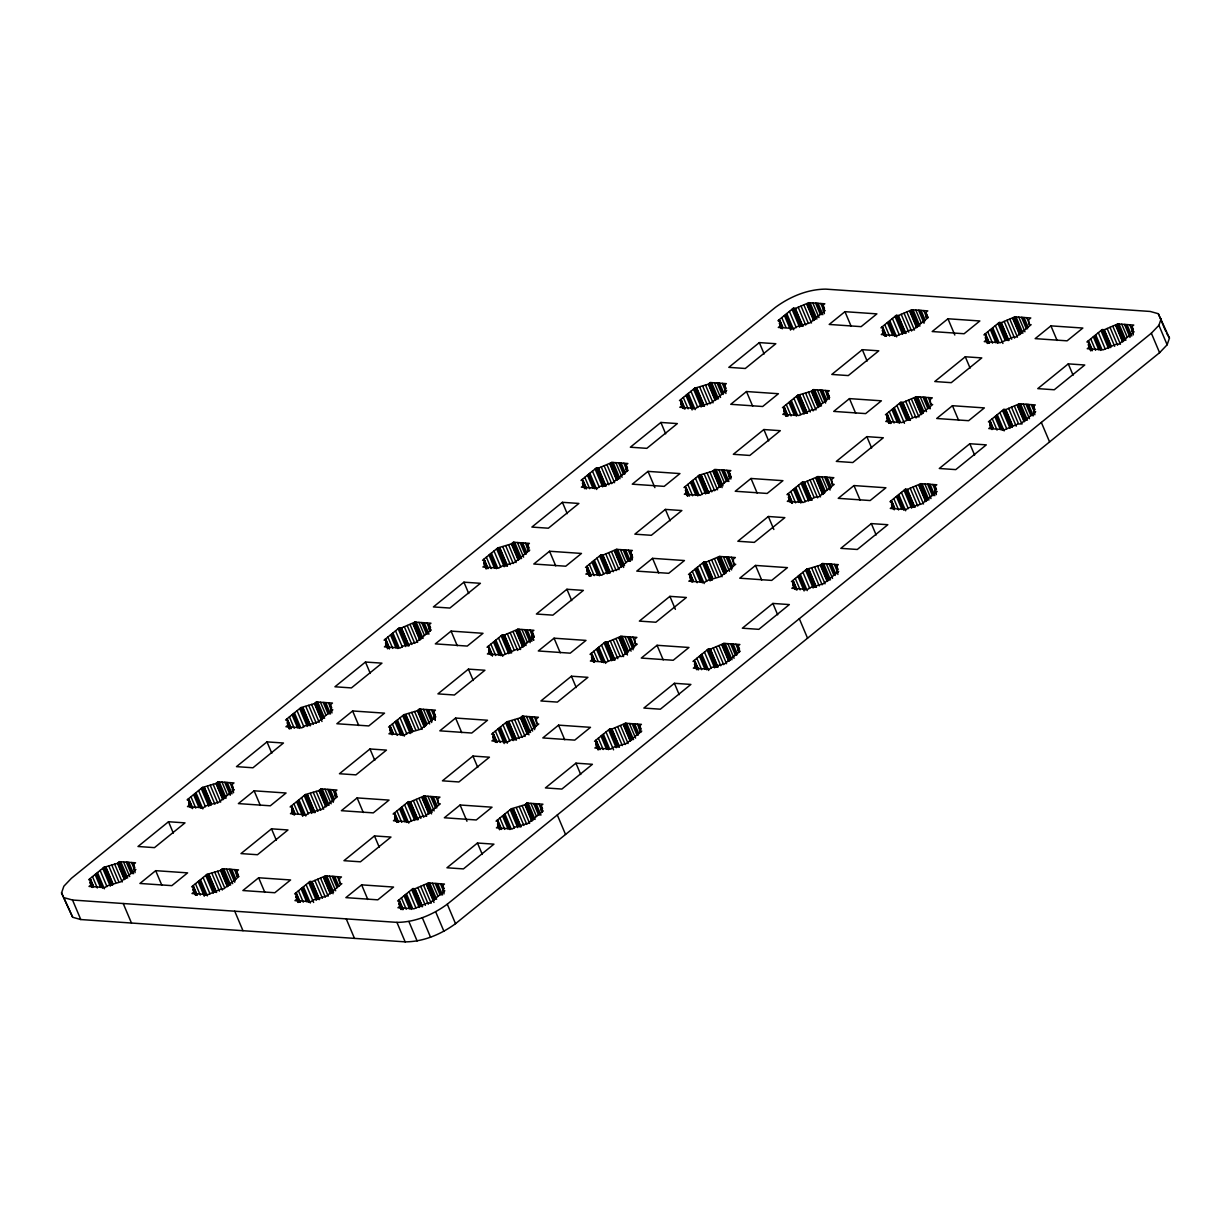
<?xml version="1.0" encoding="UTF-8"?>
<svg xmlns="http://www.w3.org/2000/svg" width="1231" height="1231" viewBox="0 0 1231 1231"><rect width="100%" height="100%" fill="white"/><g stroke="black" fill="none" stroke-linecap="round" stroke-linejoin="round"><path stroke-width="1.5" d="M91.817 887.012L90.186 882.596L90.817 879.857L88.678 879.703L103.943 867.332L117.514 863.346L119.545 861.685L135.518 862.793L133.471 864.439L134.841 867.686M190.282 807.151L188.666 802.735L189.282 799.996L187.143 799.842L202.407 787.471L215.979 783.485L218.025 781.823L233.982 782.931L231.936 784.593L233.305 787.84M194.79 894.106L193.175 889.674L193.79 886.951L191.651 886.797L206.916 874.425L220.487 870.44L222.534 868.778L238.491 869.886L236.444 871.533L238.506 876.41M330.416 704.732L330.662 709.656L332.801 709.81L317.536 722.182L303.965 726.167L301.934 727.829L285.961 726.736L288.008 725.074L287.746 720.135L285.607 719.997L300.872 707.61L314.444 703.624L316.49 701.978L332.447 703.07L330.416 704.732L331.785 707.979M293.27 814.245L291.639 809.829L292.255 807.09L290.131 806.936L305.38 794.564L318.952 790.579L320.999 788.917L336.955 790.025L334.924 791.671L336.971 796.549M296.148 896.768L296.763 894.029L294.64 893.891L309.904 881.504L312.028 881.658L325.507 875.872L341.464 876.964L339.433 878.626L339.679 883.566L341.818 883.704L326.554 896.091L312.982 900.076L310.951 901.723L294.978 900.63L297.025 898.969L296.148 896.768L298.394 902.215M387.534 648.722L385.595 643.013L386.226 640.274L384.087 640.135L399.352 627.748L401.491 627.902L414.955 622.117L430.927 623.209L428.88 624.871L430.25 628.118M391.735 734.384L390.104 729.968L390.735 727.229L388.596 727.075L403.86 714.703L417.432 710.718L419.463 709.071L435.435 710.164L433.389 711.826L435.451 716.688M394.612 816.922L395.243 814.183L393.104 814.03L408.369 801.658L410.508 801.796L423.987 796.011L439.944 797.119L437.897 798.765L438.159 803.705L440.298 803.858L425.034 816.23L422.895 816.076L409.415 821.862L393.458 820.769L395.49 819.107L394.612 816.922L396.874 822.37M400.752 908.293L399.136 903.862L399.752 901.123L397.613 900.984L412.877 888.597L415.016 888.751L428.496 882.966L444.453 884.058L442.406 885.72L443.775 888.967M485.691 567.583L484.075 563.167L484.691 560.428L482.552 560.274L497.816 547.903L511.388 543.917L513.435 542.255L529.392 543.363L527.345 545.01L528.715 548.257M531.854 631.965L532.115 636.904L534.254 637.043L518.99 649.429L516.851 649.276L503.371 655.061L487.414 653.969L489.461 652.307L489.199 647.368L487.061 647.229L502.325 634.842L504.464 634.996L517.943 629.21L533.9 630.303L531.854 631.965L533.915 636.842M493.092 737.061L493.708 734.322L491.569 734.168L506.833 721.797L520.405 717.811L522.452 716.15L538.409 717.258L536.362 718.904L536.624 723.843L538.763 723.997L523.498 736.369L509.926 740.354L507.88 742.016L491.923 740.908L493.97 739.262L493.092 737.061L495.154 741.939M499.217 828.432L497.601 824.001L498.216 821.262L496.078 821.123L511.342 808.752L524.914 804.766L526.96 803.104L542.917 804.197L540.886 805.859L542.255 809.106M584.171 487.722L582.54 483.306L583.155 480.567L581.017 480.413L596.281 468.042L598.42 468.18L611.899 462.394L627.856 463.502L625.825 465.149L627.195 468.411M589.357 576.308L587.049 570.245L587.664 567.506L585.541 567.368L600.79 554.996L602.928 555.135L616.408 549.349L632.365 550.442L630.334 552.104L632.38 556.981M591.557 657.2L592.173 654.461L590.049 654.323L605.313 641.936L607.437 642.09L620.916 636.304L636.873 637.396L634.842 639.058L635.088 643.982L637.227 644.136L621.963 656.508L619.824 656.369L606.36 662.155L590.388 661.047L592.434 659.401L591.557 657.2L593.619 662.078M597.697 748.571L596.066 744.155L596.696 741.416L594.558 741.262L609.822 728.89L611.945 729.029L625.425 723.243L641.397 724.351L639.351 725.998L640.72 729.26M631.949 560.29L630.334 552.104M682.636 407.876L681.005 403.445L681.635 400.706L679.497 400.567L694.761 388.18L708.333 384.195L710.364 382.549L726.336 383.641L724.29 385.303L725.659 388.55M687.144 494.816L685.513 490.4L686.144 487.661L684.005 487.507L699.27 475.135L712.841 471.15L714.872 469.488L730.845 470.596L728.798 472.242L730.86 477.12M690.022 577.339L690.653 574.6L688.514 574.462L703.778 562.075L705.917 562.228L719.381 556.443L735.353 557.535L733.307 559.197L733.568 564.137L735.707 564.275L720.443 576.662L706.871 580.632L704.824 582.294L688.868 581.201L690.899 579.539L690.022 577.339L692.084 582.217M696.161 668.71L694.546 664.294L695.161 661.555L693.022 661.401L708.287 649.029L710.425 649.183L723.905 643.382L739.862 644.49L737.815 646.152L739.185 649.399M685.775 491.569L686.39 492.585L684.359 494.247L700.316 495.354L702.362 493.693L715.934 489.707L731.183 477.336L729.06 477.182L728.798 472.242M781.1 328.015L779.485 323.584L780.1 320.845L777.961 320.706L793.226 308.319L795.364 308.473L808.844 302.688L824.801 303.78L822.754 305.442L824.124 308.689M785.609 414.955L783.993 410.539L784.609 407.8L782.47 407.646L797.734 395.274L811.306 391.289L813.352 389.627L829.309 390.735L827.263 392.397L829.325 397.259M788.502 497.478L789.117 494.754L786.978 494.6L802.243 482.229L804.382 482.367L817.861 476.582L833.818 477.69L831.771 479.336L832.033 484.275L834.172 484.414L818.907 496.801L816.769 496.647L803.289 502.433L787.332 501.34L789.379 499.678L788.502 497.478L790.564 502.356M794.626 588.864L793.01 584.433L793.626 581.694L791.487 581.555L806.751 569.168L820.323 565.183L822.37 563.536L838.326 564.629L836.28 566.291L837.665 569.538M784.239 411.708L784.87 412.739L782.824 414.385L798.781 415.493L812.26 409.708L814.399 409.846L829.663 397.475L827.524 397.321L827.263 392.397M884.089 335.109L882.458 330.677L883.073 327.938L880.95 327.8L896.199 315.413L898.338 315.567L911.817 309.781L927.774 310.874L925.743 312.536L927.789 317.413M886.966 417.632L887.582 414.893L885.458 414.739L900.723 402.368L902.846 402.506L916.326 396.721L932.282 397.828L930.251 399.475L930.498 404.414L932.636 404.568L917.372 416.94L915.233 416.801L901.769 422.587L885.797 421.479L887.843 419.833L886.966 417.632L889.213 423.079M934.76 486.43L935.006 491.369L937.145 491.508L921.881 503.894L908.324 507.88L906.278 509.526L890.305 508.434L892.352 506.772L892.106 501.833L889.967 501.694L905.231 489.307L907.355 489.461L920.834 483.675L936.806 484.768L934.76 486.43L936.129 489.676M985.431 337.771L986.062 335.032L983.923 334.878L999.187 322.507L1001.326 322.66L1014.79 316.875L1030.762 317.967L1028.716 319.629L1028.978 324.553L1031.116 324.707L1015.852 337.079L1013.713 336.94L1000.234 342.726L984.277 341.618L986.308 339.971L985.431 337.771L987.693 343.218M991.571 429.142L989.955 424.726L990.57 421.987L988.431 421.833L1003.696 409.461L1005.835 409.6L1019.314 403.814L1035.271 404.922L1033.224 406.569L1034.594 409.815M1090.728 350.912L1088.419 344.865L1089.035 342.126L1086.896 341.972L1102.16 329.6L1104.299 329.739L1117.779 323.953L1133.736 325.061L1131.689 326.723L1133.074 329.97M61.55 892.937L63.858 886.212L71.413 878.303L775.468 307.319C790.056 296.64 807.567 289.223 825.832 289.131L1150.216 311.458L1158.309 313.72L1169.45 338.063L1167.142 344.788L1159.587 352.697L455.532 923.681C440.944 934.36 423.433 941.777 405.168 941.869L80.784 919.542L72.691 917.28L61.55 892.937L72.691 917.28M64.458 897.784L72.537 900.03L396.936 922.373C415.201 922.281 432.712 914.864 447.284 904.185L1151.354 333.201L1158.91 325.292L1161.218 318.567M135.102 872.625L133.471 864.439M233.567 792.764L231.936 784.593M435.02 720.012L433.389 711.826M444.037 893.906L442.406 885.72M725.921 393.489L724.29 385.303M824.385 313.628L822.754 305.442M837.911 574.477L836.28 566.291M1034.856 414.755L1033.224 406.569M1133.32 334.894L1131.689 326.723M168.524 821.739L137.995 846.497L154.475 847.636L185.004 822.877L168.524 821.739L173.325 833.11M267.004 741.878L236.475 766.636L252.955 767.775L283.469 743.016L267.004 741.878L271.805 753.264M365.469 662.032L334.94 686.775L351.42 687.914L381.949 663.155L365.469 662.032L370.269 673.403M463.933 582.171L433.404 606.929L449.884 608.052L480.413 583.309L463.933 582.171L468.734 593.542M562.413 502.31L531.884 527.068L548.364 528.207L578.878 503.448L562.413 502.31L567.214 513.681M660.878 422.448L630.349 447.207L646.829 448.346L677.358 423.587L660.878 422.448L665.679 433.82M759.342 342.603L728.814 367.346L745.294 368.484L775.822 343.726L759.342 342.603L764.143 353.974M155.675 870.671L139.919 883.458L171.848 885.643L187.604 872.871L155.675 870.671L161.846 885.289M254.14 790.81L238.383 803.597L270.312 805.797L286.069 793.01L254.14 790.81L260.326 805.443M352.62 710.964L336.863 723.736L368.777 725.936L384.534 713.149L352.62 710.964L358.79 725.582M451.085 631.103L435.328 643.875L467.257 646.075L483.014 633.303L451.085 631.103L457.255 645.721M549.549 551.242L533.792 564.013L565.721 566.214L581.478 553.442L549.549 551.242L555.735 565.86M648.029 471.381L632.272 484.168L664.186 486.368L679.943 473.581L648.029 471.381L654.892 487.63M746.494 391.535L730.737 404.307L762.666 406.507L778.423 393.72L746.494 391.535L752.664 406.153M844.958 311.674L829.202 324.445L861.131 326.646L876.887 313.874L844.958 311.674L851.144 326.292M271.512 828.832L240.984 853.591L257.464 854.729L287.977 829.971L271.512 828.832L276.313 840.204M369.977 748.971L339.448 773.73L355.928 774.868L386.457 750.11L369.977 748.971L374.778 760.343M468.442 669.125L437.928 693.869L454.393 695.007L484.922 670.249L468.442 669.125L473.258 680.497M566.922 589.264L536.393 614.023L552.873 615.146L583.386 590.388L566.922 589.264L571.723 600.636M665.386 509.403L634.857 534.162L651.337 535.3L681.866 510.542L665.386 509.403L670.187 520.775M763.851 429.542L733.337 454.301L749.802 455.439L780.331 430.681L763.851 429.542L768.667 440.913M862.331 349.681L831.802 374.439L848.282 375.578L878.796 350.82L862.331 349.681L867.132 361.068M258.648 877.765L242.892 890.536L274.821 892.737L290.578 879.965L258.648 877.765L264.834 892.383M357.128 797.903L341.372 810.69L373.285 812.875L389.042 800.104L357.128 797.903L363.299 812.537M455.593 718.042L439.836 730.829L471.765 733.03L487.522 720.243L455.593 718.042L461.763 732.676M554.058 638.197L538.301 650.968L570.23 653.169L585.987 640.397L554.058 638.197L560.243 652.815M652.538 558.335L636.781 571.107L668.695 573.307L684.451 560.536L652.538 558.335L658.708 572.954M751.002 478.474L735.246 491.261L767.175 493.446L782.931 480.675L751.002 478.474L757.173 493.108M849.467 398.613L833.71 411.4L865.639 413.601L881.396 400.814L849.467 398.613L855.653 413.247M947.947 318.767L932.19 331.539L964.104 333.739L979.861 320.968L947.947 318.767L954.81 335.017M374.486 835.926L343.957 860.684L360.437 861.808L390.966 837.065L374.486 835.926L379.286 847.297M472.95 756.065L442.437 780.823L458.901 781.962L489.43 757.203L472.95 756.065L477.766 767.436M571.43 676.204L540.901 700.962L557.381 702.101L587.91 677.342L571.43 676.204L576.231 687.59M669.895 596.358L639.366 621.101L655.846 622.24L686.375 597.481L669.895 596.358L675.388 609.345M768.359 516.497L737.846 541.255L754.311 542.379L784.839 517.635L768.359 516.497L773.853 529.499M866.839 436.636L836.311 461.394L852.791 462.533L883.319 437.774L866.839 436.636L871.64 448.007M965.304 356.775L934.775 381.533L951.255 382.672L981.784 357.913L965.304 356.775L970.105 368.146M361.637 884.858L345.88 897.63L377.809 899.83L393.551 887.059L361.637 884.858L367.807 899.476M460.102 804.997L444.345 817.769L476.274 819.969L492.031 807.197L460.102 804.997L466.964 821.246M558.566 725.136L542.825 737.923L574.739 740.123L590.495 727.336L558.566 725.136L564.752 739.769M657.046 645.29L641.289 658.062L673.219 660.262L688.96 647.475L657.046 645.29L663.217 659.908M755.511 565.429L739.754 578.201L771.683 580.401L787.44 567.629L755.511 565.429L761.697 580.047M853.975 485.568L838.234 498.34L870.148 500.54L885.905 487.768L853.975 485.568L860.161 500.186M952.455 405.707L936.699 418.494L968.628 420.694L984.369 407.907L952.455 405.707L958.626 420.34M1050.92 325.861L1035.163 338.633L1067.092 340.833L1082.849 328.046L1050.92 325.861L1057.106 340.479M477.474 843.02L446.945 867.778L463.425 868.901L493.939 844.158L477.474 843.02L482.275 854.391M575.939 763.158L545.41 787.917L561.89 789.056L592.419 764.297L575.939 763.158L580.74 774.53M674.403 683.297L643.875 708.056L660.355 709.194L690.883 684.436L674.403 683.297L679.204 694.669M772.883 603.436L742.355 628.195L758.835 629.333L789.348 604.575L772.883 603.436L777.684 614.823M871.348 523.59L840.819 548.349L857.299 549.472L887.828 524.714L871.348 523.59L876.149 534.962M969.813 443.729L939.284 468.488L955.764 469.611L986.293 444.868L969.813 443.729L974.613 455.101M1068.293 363.868L1037.764 388.627L1054.244 389.765L1084.757 365.007L1068.293 363.868L1073.093 375.24M823.016 310.381L825.155 310.52L809.89 322.907L796.319 326.877L794.272 328.539L778.315 327.446L780.362 325.784L779.731 324.769M1131.951 331.647L1134.09 331.801L1118.825 344.172L1116.686 344.034L1103.207 349.819L1087.25 348.712L1089.297 347.065L1088.666 346.034M724.551 390.227L726.675 390.381L711.41 402.752L697.854 406.738L695.807 408.4L679.851 407.292L681.882 405.645L681.266 404.614M1033.486 411.508L1035.625 411.662L1020.361 424.033L1018.222 423.879L1004.742 429.665L988.785 428.573L990.832 426.911L990.201 425.895M630.58 557.043L632.719 557.181L617.454 569.568L603.882 573.554L601.851 575.2L585.879 574.108L587.926 572.446L587.295 571.43M836.541 571.23L838.68 571.369L823.416 583.74L809.844 587.726L807.798 589.387L791.841 588.295L793.887 586.633L793.256 585.602M433.651 716.75L435.774 716.904L420.525 729.275L406.953 733.261L404.907 734.922L388.95 733.814L390.981 732.168L390.365 731.137M232.197 789.517L234.336 789.671L219.072 802.043L205.5 806.028L203.454 807.69L187.497 806.582L189.543 804.936L188.912 803.905M133.733 869.378L135.856 869.532L120.592 881.904L107.035 885.889L104.989 887.536L89.032 886.443L91.063 884.781L90.448 883.766M442.668 890.659L444.806 890.798L429.542 903.185L427.403 903.031L413.924 908.817L397.967 907.724L400.013 906.062L399.383 905.047M925.743 312.536L927.728 316.798M882.704 331.847L883.335 332.878L881.288 334.54L897.261 335.632L910.725 329.846L912.863 329.985L928.128 317.613L925.989 317.475L926.358 313.551M737.815 646.152L738.077 651.076L740.216 651.23L724.951 663.601L711.38 667.587L709.333 669.249L693.376 668.141L695.423 666.494L694.792 665.463M625.825 465.149L626.071 470.088L628.21 470.242L612.946 482.614L599.374 486.599L597.327 488.261L581.371 487.153L583.417 485.506L582.786 484.475M639.351 725.998L639.597 730.937L641.736 731.091L626.471 743.462L612.915 747.448L610.868 749.11L594.896 748.002L596.943 746.34L596.327 745.324M527.345 545.01L527.607 549.949L529.745 550.103L514.481 562.475L500.909 566.46L498.863 568.106L482.906 567.014L484.952 565.352L484.322 564.337M540.886 805.859L541.132 810.798L543.271 810.937L528.007 823.324L514.435 827.309L512.388 828.955L496.432 827.863L498.478 826.201L497.847 825.185M428.88 624.871L429.142 629.81L431.265 629.949L416.001 642.336L402.445 646.321L400.398 647.968L384.441 646.875L386.472 645.213L385.857 644.198M334.924 791.671L335.171 796.611L337.309 796.765L322.045 809.136L308.473 813.122L306.442 814.784L290.47 813.676L292.516 812.014L291.885 810.998M236.444 871.533L236.706 876.472L238.845 876.61L223.58 888.997L221.442 888.844L207.962 894.629L192.005 893.537L194.052 891.875L193.421 890.859M1166.542 333.216L1169.45 338.063M1158.309 313.72L1165.849 331.601M1158.91 325.292L1167.142 344.788M1151.354 333.201L1159.587 352.697M1132.012 326.461L1133.382 329.708M1129.75 324.784L1133.182 332.909M1127.011 324.599L1131.812 335.971M1125.765 324.507L1130.566 335.878M1124.518 324.43L1129.996 337.417M1121.764 324.23L1127.257 337.232M1119.025 324.045L1125.888 340.295M1117.779 323.953L1124.642 340.202M1117.456 324.215L1124.318 340.464M1116.763 324.784L1123.626 341.033M1116.055 325.353L1122.918 341.603M1115.732 325.615L1122.595 341.864M1112.886 326.4L1120.441 344.265M1110.008 327.354L1117.548 345.234M1107.131 328.477L1114.67 346.357M1104.299 329.739L1111.162 345.988M1103.961 329.723L1110.824 345.973M1103.238 329.677L1110.777 347.542M1102.499 329.616L1110.054 347.496M1102.16 329.6L1109.716 347.465M1100.976 330.57L1108.515 348.435M1098.344 332.693L1105.207 348.942M1095.728 334.817L1101.899 349.45M1094.528 335.786L1100.714 350.404M1093.343 336.755L1098.837 349.758M1090.712 338.879L1095.528 350.25M1089.035 342.126L1092.466 350.25M1088.096 341.002L1092.22 350.758M1088.543 343.557L1091.282 350.05M1088.419 344.865L1090.666 350.312M1026.762 317.69L1029.516 324.199M1024.023 317.506L1028.147 327.246M1022.776 317.413L1027.577 328.785M1021.53 317.336L1026.331 328.708M1018.791 317.136L1024.961 331.77M1016.052 316.952L1022.915 333.201M1014.79 316.875L1021.668 333.109M1014.482 317.121L1021.345 333.37M1013.775 317.69L1020.637 333.94M1013.067 318.26L1019.945 334.509M1012.759 318.521L1019.622 334.77M1009.897 319.306L1017.452 337.186M1007.02 320.26L1014.575 338.14M1004.142 321.383L1011.697 339.264M1001.326 322.66L1008.866 340.525M1000.988 322.63L1008.543 340.51M1000.249 322.584L1007.804 340.448M999.526 322.537L1007.066 340.402M999.187 322.507L1006.743 340.387M1041.334 422.418L1049.581 441.914M1033.548 406.307L1034.917 409.569M997.987 323.476L1004.85 339.725M1031.286 404.645L1034.717 412.77M995.371 325.599L1002.926 343.48M1028.531 404.445L1033.348 415.832M1027.285 404.368L1032.086 415.739M1026.038 404.276L1030.839 415.647M992.74 327.723L998.926 342.356M991.555 328.692L997.726 343.326M1023.3 404.091L1029.47 418.709M990.355 329.662L995.848 342.664M1020.561 403.906L1027.423 420.156M1019.314 403.814L1026.177 420.063M1018.991 404.076L1025.854 420.325M987.739 331.785L992.54 343.172M1018.283 404.645L1025.146 420.894M1017.591 405.214L1024.454 421.464M1017.268 405.476L1024.13 421.725M986.062 335.032L989.493 343.157M985.108 333.924L989.155 343.126M986.37 338.202L988.416 343.08M985.554 336.463L988.308 342.957M1014.421 406.261L1021.961 424.126M985.692 338.94L987.062 342.187M986 340.233L987.37 343.48M1011.528 407.215L1018.391 423.464M1008.651 408.338L1016.206 426.203M1005.835 409.6L1012.698 425.849M1005.496 409.584L1012.359 425.834M1004.758 409.523L1012.313 427.403M1004.034 409.477L1011.574 427.357M1003.696 409.461L1011.251 427.326M1002.496 410.431L1010.051 428.296M999.88 412.554L1006.743 428.803M997.264 414.678L1004.127 430.927M996.064 415.647L1002.234 430.265M994.879 416.617L1000.357 429.604M992.248 418.74L997.048 430.111M990.57 421.987L993.309 428.48M990.232 421.956L992.986 428.465M989.632 420.864L992.371 427.372M989.493 421.91L992.248 428.403M989.955 424.726L992.001 429.588M923.789 310.597L926.528 317.106M921.05 310.412L925.158 320.168M919.803 310.32L924.604 321.706M918.557 310.243L924.05 323.245M915.802 310.058L921.296 323.045M913.063 309.858L919.926 326.107M911.817 309.781L918.68 326.03M911.494 310.043L918.357 326.277M910.802 310.612L917.664 326.846M910.094 311.181L916.957 327.415M909.771 311.428L916.633 327.677M906.924 312.212L914.479 330.093M904.046 313.182L911.586 331.047M901.169 314.29L908.724 332.17M898.338 315.567L905.893 333.432M898.015 315.536L905.554 333.416M897.276 315.49L904.816 333.355M896.537 315.444L904.093 333.309M896.199 315.413L903.754 333.293M895.014 316.382L902.569 334.263M928.297 397.551L931.051 404.045M892.383 318.506L899.261 334.755M925.558 397.367L930.359 408.738M924.312 397.274L929.113 408.646M923.065 397.182L927.866 408.569M889.767 320.645L896.63 336.879M888.567 321.599L894.752 336.232M920.311 396.998L926.497 411.631M887.382 322.568L892.875 335.571M917.572 396.813L923.758 411.431M916.326 396.721L923.188 412.97M916.002 396.982L922.865 413.231M884.766 324.707L889.567 336.078M915.31 397.551L922.173 413.801M914.602 398.121L921.465 414.37M914.279 398.382L921.142 414.632M883.073 327.938L886.505 336.063M882.135 326.831L886.182 336.048M882.581 329.369L885.32 335.863M882.458 330.677L884.704 336.125M911.432 399.167L918.988 417.032M908.555 400.121L916.095 418.001M905.677 401.244L912.54 417.494M902.846 402.506L910.401 420.387M902.523 402.491L910.063 420.356M901.784 402.445L909.34 420.31M901.046 402.383L908.601 420.263M900.723 402.368L908.263 420.233M935.083 486.168L936.452 489.415M899.522 403.337L906.385 419.586M932.806 484.506L936.237 492.615M935.006 491.369L936.391 494.616M896.907 405.461L904.446 423.326M930.067 484.306L934.868 495.678M928.82 484.229L933.621 495.601M927.574 484.137L932.375 495.508M894.275 407.584L900.461 422.218M893.091 408.554L899.261 423.172M924.835 483.952L931.005 498.57M891.89 409.523L897.384 422.525M922.081 483.768L928.943 500.001M920.834 483.675L927.697 499.924M920.526 483.937L927.389 500.186M889.274 411.646L894.075 423.018M919.819 484.506L926.681 500.755M919.111 485.076L925.974 501.325M918.803 485.337L925.666 501.586M887.582 414.893L891.029 423.018M886.643 413.77L890.767 423.526M887.089 416.324L889.951 422.941M915.941 486.122L923.496 503.987M887.212 418.802L888.597 422.048M887.52 420.079L888.905 423.341M913.063 487.076L919.926 503.325M910.186 488.199L917.741 506.064M907.355 489.461L914.91 507.341M907.032 489.446L914.571 507.31M906.293 489.384L913.848 507.264M905.554 489.338L913.11 507.203M905.231 489.307L912.771 507.187M904.031 490.277L911.586 508.157M823.077 305.18L824.447 308.427M901.415 492.415L908.278 508.649M820.815 303.503L824.247 311.628M818.061 303.318L822.877 314.69M898.784 494.539L905.647 510.788M816.815 303.241L821.631 314.613M897.599 495.508L903.769 510.126M815.568 303.149L820.369 314.521M896.399 496.478L901.892 509.465M812.829 302.964L819 317.583M893.783 498.601L898.584 509.973M810.09 302.764L816.953 319.014M808.844 302.688L815.707 318.937M808.521 302.949L815.384 319.198M892.106 501.833L894.845 508.341M891.767 501.817L894.506 508.311M807.813 303.518L814.676 319.768M891.152 500.725L893.906 507.218M891.029 501.771L894.352 509.772M807.121 304.088L813.983 320.337M806.797 304.349L813.66 320.583M891.475 504.572L893.537 509.449M803.951 305.119L811.491 322.999M801.058 306.088L807.921 322.337M798.196 307.211L805.736 325.076M795.364 308.473L802.904 326.338M795.026 308.442L802.581 326.323M794.287 308.396L801.843 326.277M793.564 308.35L801.104 326.215M793.226 308.319L800.781 326.2M827.894 393.412L829.263 396.659M792.041 309.289L799.581 327.169M828.017 395.89L829.386 399.152M825.324 390.458L828.755 398.582M789.41 311.412L796.272 327.661M822.57 390.273L826.693 400.013M821.323 390.181L826.139 401.552M820.077 390.104L825.57 403.091M786.794 313.551L793.656 329.8M785.593 314.521L791.764 329.139M817.338 389.904L822.831 402.906M784.409 315.475L790.579 330.108M814.599 389.719L821.462 405.968M813.352 389.627L820.215 405.876M813.029 389.888L819.892 406.138M781.777 317.613L785.901 327.354M812.322 390.458L819.184 406.707M811.629 391.027L818.492 407.276M811.306 391.289L818.169 407.538M780.1 320.845L782.839 327.354M779.762 320.829L782.516 327.323M779.161 319.737L781.9 326.23M779.038 320.783L782.347 328.769M779.485 323.584L781.531 328.462M808.459 392.074L815.999 409.954M805.566 393.028L813.122 410.908M802.704 394.151L810.244 412.031M799.873 395.428L807.428 413.293M799.535 395.397L807.09 413.277M798.811 395.351L806.351 413.216M798.073 395.289L805.613 413.17M797.734 395.274L805.289 413.139M796.549 396.244L804.089 414.108M829.832 477.413L832.571 483.906M793.918 398.367L800.781 414.616M827.094 477.213L831.202 486.968M825.832 477.136L830.648 488.507M824.585 477.043L830.079 490.046M791.302 400.49L797.473 415.124M790.102 401.46L796.288 416.078M821.846 476.859L827.34 489.861M788.917 402.429L794.41 415.432M819.107 476.674L825.278 491.292M817.861 476.582L824.724 492.831M817.538 476.843L824.401 493.092M786.286 404.553L791.087 415.924M816.83 477.413L823.693 493.662M816.138 477.982L823 494.231M815.814 478.244L822.677 494.493M784.609 407.8L788.04 415.924M783.67 406.692L787.702 415.893M784.116 409.231L786.855 415.724M783.993 410.539L786.24 415.986M812.968 479.028L820.508 496.893M784.547 412.985L785.917 416.247M810.075 479.982L817.63 497.847M807.213 481.106L814.076 497.355M804.382 482.367L811.937 500.248M804.043 482.352L811.598 500.217M803.32 482.29L810.86 500.171M802.581 482.244L810.136 500.125M802.243 482.229L809.798 500.094M836.603 566.029L837.972 569.276M801.058 483.183L808.598 501.063M834.341 564.352L837.772 572.477M798.427 485.322L805.289 501.571M831.602 564.167L835.711 573.923M830.356 564.075L835.157 575.462M829.109 563.998L833.91 575.369M795.811 487.445L801.981 502.063M794.611 488.415L800.796 503.033M826.355 563.813L832.541 578.432M793.426 489.384L798.919 502.371M823.616 563.613L830.479 579.863M822.37 563.536L829.232 579.786M822.046 563.798L828.909 580.032M790.794 491.508L795.611 502.879M821.354 564.367L828.217 580.601M820.646 564.937L827.509 581.17M820.323 565.183L827.186 581.432M789.117 494.754L792.549 502.879M788.779 494.724L792.21 502.848M788.179 493.631L792.287 503.387M788.625 496.17L791.487 502.802M817.476 565.968L825.032 583.848M788.748 498.663L790.117 501.909M814.599 566.937L822.139 584.802M811.721 568.045L819.261 585.925M808.89 569.322L816.445 587.187M808.552 569.291L816.107 587.172M807.828 569.245L815.368 587.125M807.09 569.199L814.645 587.064M806.751 569.168L814.307 587.049M805.566 570.138L813.106 588.018M724.613 385.041L725.982 388.288M802.935 572.261L809.798 588.51M722.335 383.364L725.767 391.489M719.596 383.18L723.72 392.92M800.319 574.4L807.182 590.634M718.35 383.087L723.151 394.459M799.119 575.354L805.305 589.988M717.104 383.01L721.905 394.382M797.934 576.323L804.105 590.957M714.365 382.81L720.535 397.444M795.303 578.462L800.119 589.834M711.61 382.626L718.473 398.875M710.364 382.549L717.227 398.798M710.056 382.795L716.919 399.044M793.626 581.694L797.057 589.818M793.303 581.678L796.734 589.803M709.348 383.364L716.211 399.613M792.687 580.586L795.426 587.079M792.564 581.617L795.872 589.618M708.641 383.934L715.503 400.183M793.01 584.433L795.072 589.31M708.333 384.195L715.196 400.444M705.471 384.98L713.026 402.86M702.593 385.934L710.149 403.814M799.319 618.701L807.551 638.197M699.716 387.057L707.271 404.937M696.9 388.334L704.44 406.199M696.561 388.304L704.101 406.184M695.823 388.257L703.378 406.122M695.084 388.211L702.639 406.076M694.761 388.18L702.301 406.061M729.121 471.996L730.491 475.243M729.429 473.273L730.799 476.52M693.561 389.15L701.116 407.015M729.552 475.751L730.922 478.997M726.844 470.319L730.275 478.444M690.945 391.273L697.808 407.523M724.105 470.134L728.906 481.506M722.859 470.042L727.659 481.413M721.612 469.95L726.413 481.336M688.314 393.397L695.176 409.646M687.129 394.366L693.299 409M718.873 469.765L724.367 482.767M685.929 395.336L692.114 409.954M716.119 469.58L722.982 485.83M714.872 469.488L721.735 485.737M714.565 469.75L722.105 487.63M683.313 397.459L688.114 408.846M713.857 470.319L720.72 486.568M713.149 470.888L720.012 487.137M712.841 471.15L719.704 487.399M681.635 400.706L685.067 408.83M680.681 399.598L684.728 408.815M681.251 402.26L683.313 407.138M681.128 402.137L683.882 408.63M681.005 403.445L683.067 408.323M709.979 471.935L717.535 489.8M707.102 472.889L714.657 490.769M704.224 474.012L711.78 491.877M701.408 475.274L708.948 493.154M701.07 475.258L708.625 493.123M700.331 475.212L707.887 493.077M699.593 475.151L707.148 493.031M699.27 475.135L706.809 493M698.069 476.105L705.625 493.97M731.352 557.258L734.107 563.767M695.453 478.228L702.316 494.477M728.614 557.074L732.737 566.829M727.367 556.997L732.168 568.368M726.121 556.904L731.614 569.907M692.822 480.352L699.008 494.97M691.637 481.321L697.808 495.939M723.382 556.72L729.552 571.338M690.437 482.29L695.93 495.293M720.643 556.52L726.813 571.153M719.381 556.443L726.259 572.692M719.073 556.704L725.936 572.954M687.821 484.414L692.622 495.785M718.365 557.274L725.228 573.523M717.658 557.843L724.536 574.092M717.35 558.105L724.213 574.338M686.144 487.661L689.575 495.785M685.19 486.537L689.237 495.754M685.636 489.092L688.391 495.585M685.513 490.4L687.775 495.847M714.488 558.874L722.043 576.754M686.082 492.846L687.452 496.093M711.61 559.843L718.473 576.093M708.733 560.967L715.596 577.201M705.917 562.228L712.78 578.478M705.578 562.198L712.441 578.447M704.84 562.152L712.395 580.032M704.117 562.105L711.656 579.97M703.778 562.075L711.333 579.955M738.138 645.89L739.508 649.137M702.578 563.044L710.133 580.924M735.876 644.213L739.308 652.338M699.962 565.167L706.825 581.417M733.122 644.028L737.246 653.769M731.876 643.936L736.677 655.307M730.629 643.859L735.43 655.231M697.331 567.306L704.194 583.556M696.146 568.276L702.316 582.894M727.89 643.659L734.061 658.293M694.946 569.23L700.439 582.232M725.151 643.474L732.014 659.724M723.905 643.382L730.768 659.631M723.582 643.644L730.445 659.893M692.33 571.369L697.131 582.74M722.874 644.213L729.737 660.462M722.182 644.782L729.044 661.032M721.858 645.044L728.721 661.293M690.653 574.6L693.392 581.109M690.314 574.585L693.068 581.078M689.699 573.492L693.13 581.617M689.575 574.538L692.207 580.909M719.012 645.829L726.552 663.709M716.119 646.783L723.674 664.663M713.241 647.906L720.797 665.786M710.425 649.183L717.965 667.048M710.087 649.152L717.642 667.033M709.348 649.106L716.904 666.971M708.625 649.045L716.165 666.925M708.287 649.029L715.842 666.894M707.086 649.999L714.642 667.864M626.133 464.903L627.502 468.149M704.471 652.122L711.333 668.371M623.871 463.225L627.302 471.35M621.132 463.041L625.24 472.781M701.855 654.246L708.717 670.495M619.885 462.948L624.686 474.32M700.654 655.215L706.825 669.849M618.639 462.871L623.44 474.243M699.47 656.185L704.948 669.187M615.885 462.671L622.07 477.305M696.838 658.308L701.639 669.679M613.146 462.487L620.009 478.736M611.899 462.394L618.762 478.644M611.576 462.656L618.439 478.905M695.161 661.555L698.592 669.679M694.823 661.524L698.254 669.649M610.884 463.225L617.747 479.475M694.222 660.447L697.654 668.571M694.669 662.986L697.408 669.479M610.176 463.795L617.039 480.044M694.546 664.294L696.792 669.741M609.853 464.056L616.716 480.305M607.006 464.841L614.561 482.706M604.129 465.795L611.669 483.675M601.251 466.918L608.791 484.799M598.42 468.18L605.975 486.06M598.081 468.165L605.637 486.03M597.358 468.119L604.898 485.983M596.62 468.057L604.175 485.937M596.281 468.042L603.836 485.906M630.641 551.842L632.026 555.089M630.949 553.134L632.319 556.381M595.096 469.011L602.636 486.876M631.088 555.612L632.457 558.859M628.379 550.18L631.811 558.305M592.465 471.134L599.328 487.384M625.64 549.98L630.441 561.351M624.394 549.903L629.195 561.274M623.148 549.811L627.948 561.182M589.849 473.258L596.712 489.507M588.649 474.227L594.835 488.845M620.393 549.626L625.887 562.629M587.464 475.197L592.957 488.199M617.654 549.441L624.517 565.691M616.408 549.349L623.271 565.598M616.085 549.611L623.64 567.476M584.833 477.32L589.649 488.692M615.392 550.18L622.255 566.429M614.684 550.749L621.547 566.999M614.361 551.011L621.224 567.26M583.155 480.567L586.587 488.692M582.217 479.444L586.264 488.661M582.771 482.121L584.833 486.984M582.663 481.998L585.402 488.492M582.54 483.306L584.787 488.753M611.515 551.796L619.07 569.661M608.637 552.75L616.177 570.615M605.76 553.873L613.315 571.738M602.928 555.135L609.791 571.384M602.605 555.119L610.145 572.984M601.867 555.058L609.422 572.938M601.128 555.012L608.683 572.877M600.79 554.996L608.345 572.861M599.605 555.95L607.16 573.831M632.888 637.119L635.642 643.628M596.973 558.089L603.852 574.338M630.149 636.935L634.257 646.675M628.903 636.842L633.703 648.214M627.656 636.766L633.149 649.768M594.358 560.213L600.528 574.831M593.173 561.182L599.343 575.8M624.902 636.565L631.088 651.199M591.973 562.152L597.466 575.139M622.163 636.381L628.349 651.014M620.916 636.304L627.779 652.553M620.593 636.55L627.456 652.799M589.357 564.275L594.158 575.646M619.901 637.119L627.441 655M619.193 637.689L626.056 653.938M618.87 637.95L625.733 654.2M587.664 567.506L591.095 575.631M588.018 569.122L590.772 575.616M586.725 566.398L590.849 576.154M587.172 568.937L589.911 575.446M587.049 570.245L589.295 575.693M616.023 638.735L623.578 656.615M613.146 639.689L620.009 655.938M610.268 640.812L617.824 658.693M607.437 642.09L614.992 659.954M607.114 642.059L614.654 659.939M606.375 642.013L613.93 659.878M605.637 641.966L613.192 659.831M605.313 641.936L612.853 659.816M639.674 725.751L641.043 728.998M604.113 642.905L611.669 660.77M637.396 724.074L640.828 732.199M601.497 645.029L608.36 661.278M634.657 723.89L638.781 733.63M633.411 723.797L638.212 735.169M632.165 723.705L636.966 735.092M598.866 647.152L605.729 663.401M597.681 648.121L603.852 662.755M629.426 723.52L635.596 738.138M596.481 649.091L601.974 662.093M626.671 723.336L633.534 739.585M625.425 723.243L632.288 739.492M625.117 723.505L631.98 739.754M593.865 651.214L597.974 660.97M624.409 724.074L631.272 740.323M623.702 724.644L630.564 740.893M623.394 724.905L630.257 741.154M592.173 654.461L594.927 660.955M591.849 654.446L594.588 660.939M591.234 653.353L594.665 661.478M591.111 654.384L594.435 662.386M620.532 725.69L628.087 743.555M591.819 658.37L593.188 661.632M617.654 726.644L625.21 744.524M614.777 727.767L622.332 745.632M611.945 729.029L619.501 746.909M611.622 729.014L619.162 746.878M610.884 728.967L618.439 746.832M610.145 728.906L617.7 746.786M609.822 728.89L617.362 746.755M608.622 729.86L616.177 747.725M527.668 544.748L529.038 548.01M606.006 731.983L613.546 749.848M525.406 543.086L528.838 551.211M522.652 542.886L526.776 552.642M603.375 734.107L609.56 748.725M521.405 542.809L526.222 554.181M602.19 735.076L608.36 749.694M520.159 542.717L524.96 554.088M600.99 736.046L606.483 749.048M517.42 542.532L523.59 557.151M598.374 738.169L603.175 749.541M514.681 542.348L521.544 558.597M513.435 542.255L520.298 558.505M513.112 542.517L519.974 558.766M596.696 741.416L600.128 749.541M595.742 740.293L599.789 749.51M512.404 543.086L519.267 559.336M596.312 742.97L597.681 746.217M596.189 742.847L598.943 749.34M511.711 543.656L518.574 559.905M511.388 543.917L518.251 560.167M596.066 744.155L598.312 749.602M596.62 746.601L598.004 749.848M508.541 544.702L516.081 562.567M505.649 545.656L513.204 563.536M502.787 546.779L510.326 564.644M499.955 548.041L507.495 565.921M499.617 548.026L507.172 565.891M498.878 547.964L506.433 565.845M498.155 547.918L505.695 565.798M497.816 547.903L505.372 565.768M532.177 631.703L533.546 634.95M532.484 632.98L533.854 636.227M496.632 548.857L504.171 566.737M529.915 630.026L533.346 638.15M532.454 636.919L533.823 640.166M532.115 636.904L533.485 640.151M494 550.996L500.863 567.245M527.16 629.841L531.977 641.213M525.914 629.749L530.73 641.136M524.668 629.672L530.161 642.674M491.384 553.119L497.555 567.737M490.184 554.088L496.37 568.707M521.929 629.487L527.422 642.474M488.999 555.058L494.477 568.045M519.19 629.287L526.052 645.536M517.943 629.21L524.806 645.459M517.62 629.472L524.483 645.721M486.368 557.181L491.169 568.553M516.912 630.041L523.775 646.29M516.22 630.611L523.083 646.86M515.897 630.857L522.76 647.106M484.691 560.428L488.122 568.553M483.752 559.305L487.784 568.522M484.198 561.844L487.061 568.476M484.075 563.167L486.322 568.599M513.05 631.641L520.59 649.522M484.629 565.614L485.999 568.86M510.157 632.611L517.712 650.476M507.295 633.719L514.158 649.968M504.464 634.996L511.327 651.245M504.125 634.965L511.681 652.845M503.402 634.919L510.942 652.799M502.663 634.873L510.203 652.738M502.325 634.842L509.88 652.722M501.14 635.812L508.68 653.692M534.423 716.981L537.162 723.474M498.509 637.935L505.372 654.184M531.684 716.796L535.793 726.536M530.423 716.704L535.239 728.075M529.176 716.627L534.669 729.614M495.893 640.074L502.756 656.323M494.693 641.028L500.879 655.661M526.437 716.427L532.623 731.06M493.508 641.997L499.001 655M523.698 716.242L530.561 732.491M522.452 716.15L529.315 732.399M522.129 716.411L528.991 732.66M490.877 644.136L495.678 655.508M521.421 716.981L528.976 734.861M520.728 717.55L527.591 733.799M520.405 717.811L527.268 734.061M489.199 647.368L492.631 655.492M489.553 648.968L492.292 655.477M488.261 646.26L492.369 656M488.707 648.799L490.769 653.676M517.559 718.596L525.098 736.461M488.584 650.106L490.646 654.984M557.304 814.968L565.537 834.464M514.666 719.55L522.221 737.431M511.804 720.674L519.344 738.554M508.972 721.935L516.528 739.816M508.634 721.92L516.189 739.785M507.911 721.874L515.45 739.739M507.172 721.812L514.727 739.693M506.833 721.797L514.389 739.662M541.194 805.597L542.563 808.844M505.649 722.766L513.189 740.631M538.932 803.935L542.363 812.06M503.017 724.89L509.88 741.139M536.193 803.735L540.994 815.107M534.946 803.658L539.747 815.03M533.7 803.566L538.501 814.937M500.401 727.013L507.264 743.262M499.201 727.983L505.387 742.601M530.946 803.381L536.439 816.384M498.016 728.952L504.187 743.57M528.207 803.197L535.07 819.446M526.96 803.104L533.823 819.354M526.637 803.366L533.5 819.615M495.385 731.076L500.201 742.447M525.945 803.935L532.808 820.185M525.237 804.505L532.1 820.754M524.914 804.766L531.777 821.015M493.708 734.322L497.139 742.447M493.369 734.292L496.801 742.416M492.769 733.199L496.201 741.324M493.216 735.753L496.078 742.37M522.067 805.551L529.622 823.416M493.339 738.231L494.708 741.477M519.19 806.505L526.73 824.37M516.312 807.628L523.852 825.493M513.481 808.89L521.036 826.77M513.142 808.875L520.698 826.74M512.419 808.813L519.959 826.693M511.681 808.767L519.236 826.647M511.342 808.752L518.897 826.617M510.157 809.706L517.697 827.586M429.204 624.609L430.573 627.856M507.526 811.845L514.389 828.094M426.926 622.932L430.358 631.057M424.187 622.748L428.988 634.119M504.91 813.968L511.08 828.586M422.941 622.671L427.742 634.042M503.71 814.937L509.896 829.556M421.694 622.578L426.495 633.95M502.525 815.907L508.018 828.894M418.955 622.394L424.433 635.396M499.894 818.03L504.71 829.402M416.201 622.194L423.064 638.443M414.955 622.117L421.818 638.366M414.647 622.378L421.51 638.627M498.216 821.262L501.648 829.386M413.939 622.948L420.802 639.197M497.278 820.154L501.325 829.371M497.724 822.693L500.463 829.202M413.231 623.517L420.094 639.766M412.924 623.778L419.786 640.012M497.601 824.001L499.848 829.448M498.155 826.463L499.524 829.709M410.061 624.548L417.617 642.428M407.184 625.517L414.739 643.382M404.307 626.641L411.862 644.505M401.491 627.902L409.031 645.767M401.152 627.872L408.692 645.752M400.414 627.825L407.969 645.706M399.675 627.779L407.23 645.644M399.352 627.748L406.892 645.629M433.712 711.564L435.082 714.811M398.152 628.718L405.707 646.598M431.435 709.887L434.866 718.012M433.974 716.781L435.359 720.027M395.536 630.857L402.399 647.091M428.696 709.702L432.82 719.443M427.449 709.61L432.25 720.981M426.203 709.533L431.696 722.52M392.904 632.98L399.09 647.598M391.72 633.95L397.89 648.568M423.464 709.333L429.634 723.966M390.519 634.904L396.013 647.906M420.71 709.148L426.895 723.766M419.463 709.071L426.326 725.305M419.155 709.318L426.018 725.567M387.903 637.043L392.704 648.414M418.448 709.887L425.31 726.136M417.74 710.456L424.603 726.705M417.432 710.718L424.295 726.967M386.226 640.274L389.658 648.398M385.888 640.258L389.319 648.383M385.272 639.166L389.396 648.922M385.718 641.705L388.473 648.214M385.595 643.013L387.842 648.46M414.57 711.503L422.125 729.383M411.693 712.457L418.555 728.706M408.815 713.58L415.678 729.829M405.999 714.857L412.862 731.106M405.661 714.826L412.523 731.076M404.922 714.78L411.785 731.029M404.183 714.734L411.739 732.599M403.86 714.703L411.4 732.583M402.66 715.673L410.215 733.538M435.943 796.842L438.698 803.335M400.044 717.796L406.907 734.045M433.204 796.642L437.328 806.397M431.958 796.565L436.759 807.936M430.712 796.472L435.512 807.844M397.413 719.92L404.276 736.169M396.228 720.889L402.399 735.523M427.973 796.288L434.143 810.906M395.028 721.858L400.521 734.861M425.234 796.103L432.096 812.352M423.987 796.011L431.527 813.891M423.664 796.272L430.527 812.522M392.412 723.982L397.213 735.353M422.956 796.842L429.819 813.091M422.248 797.411L429.127 813.66M421.941 797.673L428.803 813.922M390.735 727.229L393.474 733.722M390.396 727.213L393.135 733.707M389.781 726.121L393.212 734.245M389.658 727.152L392.412 733.661M390.104 729.968L392.166 734.845M419.079 798.457L426.634 816.322M416.201 799.411L423.756 817.292M413.324 800.535L420.879 818.4M410.508 801.796L418.048 819.677M410.169 801.781L417.724 819.646M409.431 801.72L416.986 819.6M408.707 801.673L416.247 819.554M408.369 801.658L415.924 819.523M442.729 885.458L444.099 888.705M407.169 802.627L414.724 820.492M440.467 883.781L443.899 891.906M447.284 904.185L455.532 923.681M404.553 804.751L411.416 821M437.713 883.596L442.529 894.968M436.466 883.519L441.267 894.891M435.22 883.427L440.021 894.799M401.921 806.874L408.784 823.124M400.737 807.844L406.907 822.462M432.481 883.243L437.974 896.23M399.536 808.813L405.03 821.8M429.742 883.042L436.605 899.292M428.496 882.966L435.359 899.215M428.173 883.227L435.035 899.476M396.921 810.937L401.721 822.308M427.465 883.796L434.328 900.046M426.772 884.366L433.635 900.615M426.449 884.612L433.989 902.492M395.243 814.183L398.675 822.308M394.289 813.06L398.336 822.277M395.551 817.353L397.598 822.231M435.682 911.817L443.929 931.313M394.736 815.599L397.49 822.108M423.602 885.397L431.142 903.277M394.874 818.092L396.244 821.339M420.71 886.366L428.265 904.231M417.832 887.474L425.387 905.354M415.016 888.751L422.556 906.616M414.678 888.72L422.233 906.601M413.939 888.674L421.494 906.555M413.216 888.628L420.756 906.493M412.877 888.597L420.433 906.478M411.677 889.567L419.232 907.447M422.341 917.787L430.573 937.283M409.061 891.69L415.924 907.939M328.462 702.793L331.893 710.918M330.662 709.656L332.031 712.918M325.723 702.609L330.524 713.98M406.445 893.829L412.616 908.447M324.476 702.516L329.277 713.903M405.245 894.783L411.416 909.417M323.23 702.439L328.031 713.811M404.06 895.753L409.538 908.755M320.475 702.255L325.969 715.242M401.429 897.891L406.23 909.263M317.736 702.055L324.599 718.304M316.49 701.978L323.353 718.227M316.167 702.239L323.03 718.473M408.877 921.496L417.124 940.992M399.752 901.123L403.183 909.247M315.475 702.809L322.337 719.042M398.813 900.015L402.922 909.755M399.259 902.554L401.998 909.047M314.767 703.378L321.63 719.612M314.444 703.624L321.999 721.504M399.136 903.862L401.383 909.309M399.69 906.324L401.06 909.571M311.597 704.409L319.152 722.289M308.719 705.378L316.259 723.243M305.842 706.486L313.382 724.367M396.936 922.373L405.168 941.869M303.011 707.763L310.566 725.628M302.672 707.733L310.227 725.613M301.949 707.687L309.489 725.551M301.21 707.64L308.766 725.505M300.872 707.61L308.427 725.49M335.232 791.425L336.617 794.672M299.687 708.579L307.242 726.459M332.97 789.748L335.709 796.242M297.056 710.702L303.919 726.952M330.231 789.563L334.34 799.304M328.985 789.471L333.786 800.842M327.738 789.379L333.232 802.381M294.44 712.841L300.61 727.459M293.24 713.795L299.425 728.429M324.984 789.194L331.17 803.812M292.055 714.765L297.548 727.767M322.245 789.009L329.108 805.259M320.999 788.917L327.861 805.166M320.675 789.179L327.538 805.428M289.423 716.888L294.24 728.275M319.983 789.748L326.846 805.997M319.275 790.317L326.138 806.567M318.952 790.579L325.815 806.828M287.746 720.135L291.178 728.26M287.423 720.12L290.855 728.244M286.808 719.027L290.931 728.767M287.254 721.566L289.993 728.06M316.105 791.364L323.661 809.229M287.131 722.874L289.439 728.921M287.685 725.336L289.054 728.583M313.228 792.318L320.768 810.198M310.35 793.441L317.906 811.306M307.519 794.703L315.074 812.583M307.196 794.687L314.736 812.552M306.457 794.641L314.013 812.506M305.719 794.58L313.274 812.46M305.38 794.564L312.936 812.429M304.195 795.534L311.751 813.399M337.479 876.703L340.233 883.196M301.564 797.657L308.442 813.906M334.74 876.503L338.848 886.258M333.493 876.426L337.602 886.166M332.247 876.334L337.048 887.705M298.948 799.781L305.811 816.03M297.764 800.75L303.934 815.368M329.508 876.149L335.678 890.767M296.563 801.72L302.734 816.338M346.25 918.88L354.482 938.376M326.754 875.964L333.616 892.198M325.507 875.872L333.062 893.737M325.184 876.133L332.047 892.383M293.947 803.843L298.056 813.599M324.492 876.703L331.354 892.952M323.784 877.272L330.647 893.521M323.461 877.534L330.323 893.783M292.255 807.09L295.009 813.583M291.932 807.059L294.671 813.568M291.316 805.966L294.748 814.091M291.762 808.521L294.501 815.014M291.639 809.829L293.701 814.691M320.614 878.303L328.169 896.183M317.736 879.273L325.276 897.137M314.859 880.396L322.414 898.261M312.028 881.658L319.583 899.522M311.705 881.627L319.244 899.507M310.966 881.581L318.521 899.461M310.227 881.534L317.783 899.399M309.904 881.504L317.444 899.384M308.704 882.473L316.259 900.353M306.088 884.612L313.628 902.477M303.457 886.735L310.32 902.985M302.272 887.705L308.442 902.323M301.072 888.659L306.565 901.661M298.456 890.798L303.257 902.169M296.763 894.029L300.21 902.154M295.825 892.921L299.872 902.138M297.071 897.214L299.133 902.092M296.271 895.46L299.025 901.969M296.409 897.953L297.779 901.2M296.702 899.23L298.087 902.477M229.997 782.654L233.428 790.779M227.243 782.47L232.059 793.841M225.996 782.377L230.812 793.749M224.75 782.3L230.243 795.288M222.011 782.1L227.504 795.103M219.272 781.916L226.135 798.165M218.025 781.823L224.888 798.073M217.702 782.085L224.565 798.334M216.995 782.654L223.857 798.904M216.302 783.224L223.165 799.473M215.979 783.485L222.842 799.735M213.132 784.27L220.672 802.15M210.239 785.224L217.795 803.104M207.377 786.347L214.917 804.228M204.546 787.625L211.409 803.858M204.208 787.594L211.07 803.843M203.469 787.548L211.024 805.413M202.746 787.486L210.286 805.366M202.407 787.471L209.962 805.336M236.767 871.271L238.445 875.81M201.222 788.44L208.762 806.305M234.506 869.609L237.244 876.103M198.591 790.564L205.454 806.813M231.751 869.409L235.875 879.165M230.505 869.332L235.321 880.704M229.258 869.24L234.752 882.242M195.975 792.687L202.838 808.936M194.775 793.656L200.961 808.275M226.519 869.055L232.69 883.673M193.59 794.626L199.068 807.628M223.78 868.871L230.643 885.12M222.534 868.778L229.397 885.027M222.211 869.04L229.074 885.289M190.959 796.749L195.76 808.121M221.503 869.609L228.366 885.858M220.811 870.179L227.673 886.428M220.487 870.44L227.35 886.689M189.282 799.996L192.713 808.121M188.943 799.965L192.375 808.09M188.343 798.888L192.451 808.629M188.22 799.919L190.959 806.428M234.736 911.202L242.969 930.698M188.666 802.735L190.713 807.613M217.641 871.225L224.504 887.474M214.748 872.179L222.303 890.044M211.886 873.302L219.426 891.167M209.055 874.564L216.61 892.444M208.716 874.549L216.271 892.413M207.993 874.487L215.533 892.367M207.254 874.441L214.794 892.321M206.916 874.425L214.471 892.29M205.731 875.379L213.271 893.26M203.1 877.518L209.962 893.768M200.484 879.642L207.347 895.891M199.284 880.611L205.469 895.229M198.099 881.581L204.269 896.199M195.467 883.704L200.268 895.075M193.79 886.951L197.222 895.06M192.852 885.828L196.883 895.045M193.298 888.367L196.037 894.875M193.175 889.674L195.421 895.122M131.517 862.516L134.948 870.64M128.778 862.331L133.579 873.702M127.532 862.239L132.333 873.61M126.285 862.146L131.086 873.518M123.546 861.962L129.717 876.58M120.792 861.777L127.655 878.026M119.545 861.685L126.408 877.934M119.238 861.946L126.101 878.195M118.53 862.516L125.393 878.765M117.822 863.085L124.685 879.334M117.514 863.346L124.377 879.596M114.652 864.131L122.208 881.996M111.775 865.085L118.638 881.334M108.897 866.209L115.76 882.458M123.223 903.523L131.471 923.019M106.081 867.47L112.944 883.72M105.743 867.455L112.606 883.704M105.004 867.393L112.56 885.274M104.266 867.347L111.821 885.227M103.943 867.332L111.482 885.197M102.742 868.301L110.298 886.166M100.126 870.425L106.989 886.674M97.495 872.548L104.358 888.797M96.31 873.518L102.481 888.136M95.11 874.487L100.603 887.474M92.494 876.61L97.295 887.982M90.817 879.857L93.556 886.351M90.478 879.826L93.217 886.335M89.863 878.734L93.294 886.859M90.309 881.273L92.371 886.151M90.186 882.596L92.248 887.459M72.537 900.03L80.784 919.542"/></g></svg>
